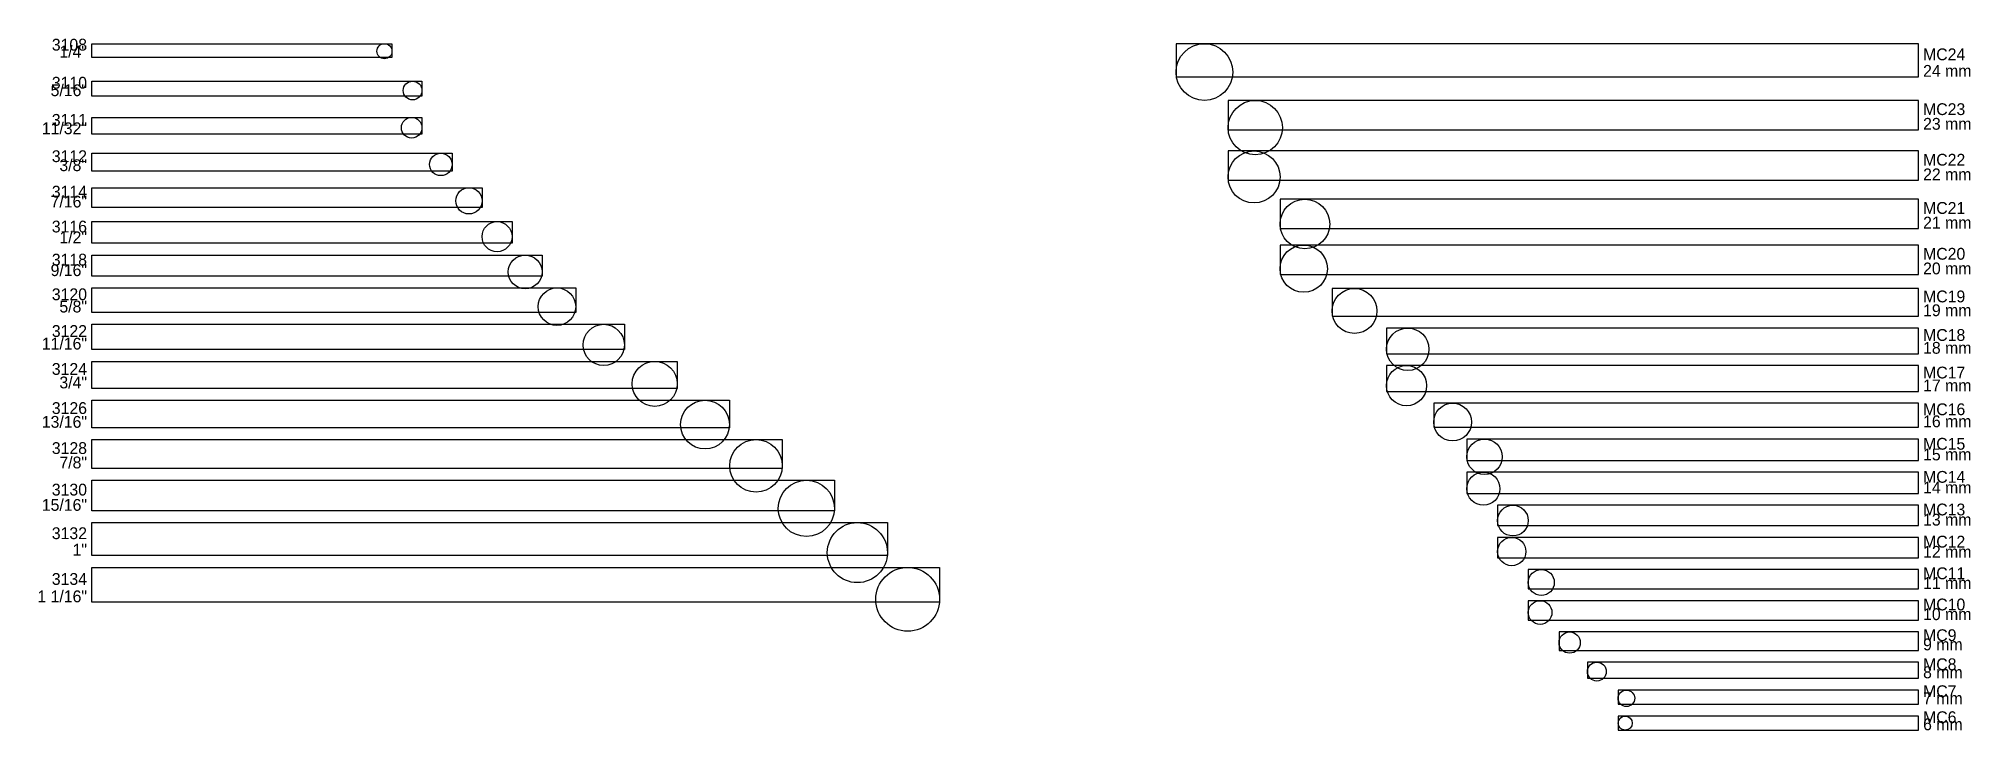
# Model space of a CAD drawing. Header units: millimetres. Extents: x 28 to 845, y -291 to 2.
import ezdxf
from ezdxf.enums import TextEntityAlignment as Align

# ---------------------------------------------------------------- set-up
doc = ezdxf.new("R2010")
doc.units = ezdxf.units.MM

msp = doc.modelspace()

# ---------------------------------------------------------------- linework, layer by layer
at = {"layer": 'Circles'}
for centre, radius in [((173.825, -3.175), 3.175), ((520.65, -12), 12), ((185.73125, -19.80875), 3.96875), ((542.15, -35.5), 11.5), ((185.33437, -35.55562), 4.36562), ((197.6375, -51.0625), 4.7625), ((541.65, -56.4), 11), ((209.54375, -66.47625), 5.55625), ((563.15, -76.3), 10.5), ((221.45, -81.65), 6.35), ((233.35625, -96.58375), 7.14375), ((562.65, -95.2), 10), ((246.7825, -111.2675), 7.9375), ((584.15, -113.1), 9.5), ((266.56875, -127.47125), 8.73125), ((606.65, -129.3), 9), ((288.125, -143.935), 9.525), ((606.15, -144.7), 8.5), ((309.43125, -161.15875), 10.31875), ((625.65, -160.1), 8), ((330.9875, -178.6325), 11.1125), ((639.15, -174.8), 7.5), ((352.29375, -196.61625), 11.90625), ((638.65, -188.3), 7), ((651.15, -201.8), 6.5), ((373.85, -215.36), 12.7), ((650.65, -214.9), 6), ((395.15625, -235.12375), 13.49375), ((663.15, -228), 5.5), ((662.65, -240.7), 5), ((675.15, -253.4), 4.5), ((686.65, -265.7), 4), ((699.15, -277), 3.5), ((698.65, -287.5), 3)]:
    msp.add_circle(centre, radius, dxfattribs=at)
at = {"layer": 'Rectangles'}
for points in [[(50, 0), (177, 0), (177, -5.84), (50, -5.84), (50, 0)], [(822.65, 0), (508.65, 0), (508.65, -14), (822.65, -14), (822.65, 0)], [(50, -15.84), (189.7, -15.84), (189.7, -22.19), (50, -22.19), (50, -15.84)], [(822.65, -24), (530.65, -24), (530.65, -36.4), (822.65, -36.4), (822.65, -24)], [(50, -31.19), (189.7, -31.19), (189.7, -38.3), (50, -38.3), (50, -31.19)], [(50, -46.3), (202.4, -46.3), (202.4, -53.92), (50, -53.92), (50, -46.3)], [(822.65, -45.4), (530.65, -45.4), (530.65, -57.8), (822.65, -57.8), (822.65, -45.4)], [(50, -60.92), (215.1, -60.92), (215.1, -69.3), (50, -69.3), (50, -60.92)], [(822.65, -65.8), (552.65, -65.8), (552.65, -78.2), (822.65, -78.2), (822.65, -65.8)], [(50, -75.3), (227.8, -75.3), (227.8, -84.44), (50, -84.44), (50, -75.3)], [(50, -89.44), (240.5, -89.44), (240.5, -98.33), (50, -98.33), (50, -89.44)], [(822.65, -85.2), (552.65, -85.2), (552.65, -97.6), (822.65, -97.6), (822.65, -85.2)], [(50, -103.33), (254.72, -103.33), (254.72, -113.74), (50, -113.74), (50, -103.33)], [(822.65, -103.6), (574.65, -103.6), (574.65, -115.3), (822.65, -115.3), (822.65, -103.6)], [(50, -118.74), (275.3, -118.74), (275.3, -129.41), (50, -129.41), (50, -118.74)], [(822.65, -120.3), (597.65, -120.3), (597.65, -131.2), (822.65, -131.2), (822.65, -120.3)], [(50, -134.41), (297.65, -134.41), (297.65, -145.84), (50, -145.84), (50, -134.41)], [(822.65, -136.2), (597.65, -136.2), (597.65, -147.1), (822.65, -147.1), (822.65, -136.2)], [(50, -150.84), (319.75, -150.84), (319.75, -162.52), (50, -162.52), (50, -150.84)], [(822.65, -152.1), (617.65, -152.1), (617.65, -162.3), (822.65, -162.3), (822.65, -152.1)], [(50, -167.52), (342.1, -167.52), (342.1, -179.71), (50, -179.71), (50, -167.52)], [(822.65, -167.3), (631.65, -167.3), (631.65, -176.3), (822.65, -176.3), (822.65, -167.3)], [(50, -184.71), (364.2, -184.71), (364.2, -197.66), (50, -197.66), (50, -184.71)], [(822.65, -181.3), (631.65, -181.3), (631.65, -190.3), (822.65, -190.3), (822.65, -181.3)], [(822.65, -195.3), (644.65, -195.3), (644.65, -203.9), (822.65, -203.9), (822.65, -195.3)], [(50, -202.66), (386.55, -202.66), (386.55, -216.63), (50, -216.63), (50, -202.66)], [(822.65, -208.9), (644.65, -208.9), (644.65, -217.5), (822.65, -217.5), (822.65, -208.9)], [(50, -221.63), (408.65, -221.63), (408.65, -236.36), (50, -236.36), (50, -221.63)], [(822.65, -222.5), (657.65, -222.5), (657.65, -230.7), (822.65, -230.7), (822.65, -222.5)], [(822.65, -235.7), (657.65, -235.7), (657.65, -243.9), (822.65, -243.9), (822.65, -235.7)], [(822.65, -248.9), (670.65, -248.9), (670.65, -256.7), (822.65, -256.7), (822.65, -248.9)], [(822.65, -261.7), (682.65, -261.7), (682.65, -268.5), (822.65, -268.5), (822.65, -261.7)], [(822.65, -273.5), (695.65, -273.5), (695.65, -279.5), (822.65, -279.5), (822.65, -273.5)], [(822.65, -284.5), (695.65, -284.5), (695.65, -290.5), (822.65, -290.5), (822.65, -284.5)]]:
    msp.add_lwpolyline(points, dxfattribs=at)

# ---------------------------------------------------------------- texts
at = {"layer": 'Text'}
for s, p in [('3108', (48, -2.92)), ('1/4"', (48, -5.84)), ('3110', (48, -19.015)), ('5/16"', (48, -22.19)), ('3111', (48, -34.745)), ('11/32"', (48, -38.3)), ('3112', (48, -50.11)), ('3/8"', (48, -53.92)), ('7/16"', (48, -69.3)), ('3114', (48, -65.11)), ('3116', (48, -79.87)), ('1/2"', (48, -84.44)), ('3118', (48, -93.885)), ('9/16"', (48, -98.33)), ('3120', (48, -108.535)), ('5/8"', (48, -113.74)), ('3122', (48, -124.075)), ('11/16"', (48, -129.41)), ('3124', (48, -140.125)), ('3/4"', (48, -145.84)), ('3126', (48, -156.68)), ('13/16"', (48, -162.52)), ('3128', (48, -173.615)), ('7/8"', (48, -179.71)), ('3130', (48, -191.185)), ('15/16"', (48, -197.66)), ('3132', (48, -209.645)), ('1"', (48, -216.63)), ('3134', (48, -228.995)), ('1 1/16"', (48, -236.36))]:
    msp.add_text(s, height=5, dxfattribs=at).set_placement(p, align=Align.RIGHT)
for s, p in [('MC24', (824.65, -7)), ('24 mm', (824.65, -14)), ('23 mm', (824.65, -36.4)), ('MC23', (824.65, -30.2)), ('MC22', (824.65, -51.6)), ('22 mm', (824.65, -57.8)), ('21 mm', (824.65, -78.2)), ('MC21', (824.65, -72)), ('MC20', (824.65, -91.4)), ('20 mm', (824.65, -97.6)), ('MC19', (824.65, -109.45)), ('19 mm', (824.65, -115.3)), ('MC18', (824.65, -125.75)), ('18 mm', (824.65, -131.2)), ('MC17', (824.65, -141.65)), ('17 mm', (824.65, -147.1)), ('MC16', (824.65, -157.2)), ('16 mm', (824.65, -162.3)), ('15 mm', (824.65, -176.3)), ('MC15', (824.65, -171.8)), ('14 mm', (824.65, -190.3)), ('MC14', (824.65, -185.8)), ('MC13', (824.65, -199.6)), ('13 mm', (824.65, -203.9)), ('12 mm', (824.65, -217.5)), ('MC12', (824.65, -213.2)), ('11 mm', (824.65, -230.7)), ('MC11', (824.65, -226.6)), ('MC10', (824.65, -239.8)), ('10 mm', (824.65, -243.9)), ('9 mm', (824.65, -256.7)), ('MC9', (824.65, -252.8)), ('MC8', (824.65, -265.1)), ('8 mm', (824.65, -268.5)), ('7 mm', (824.65, -279.5)), ('MC7', (824.65, -276.5)), ('6 mm', (824.65, -290.5)), ('MC6', (824.65, -287.5))]:
    msp.add_text(s, height=5, dxfattribs=at).set_placement(p)

doc.saveas('drawing.dxf')
